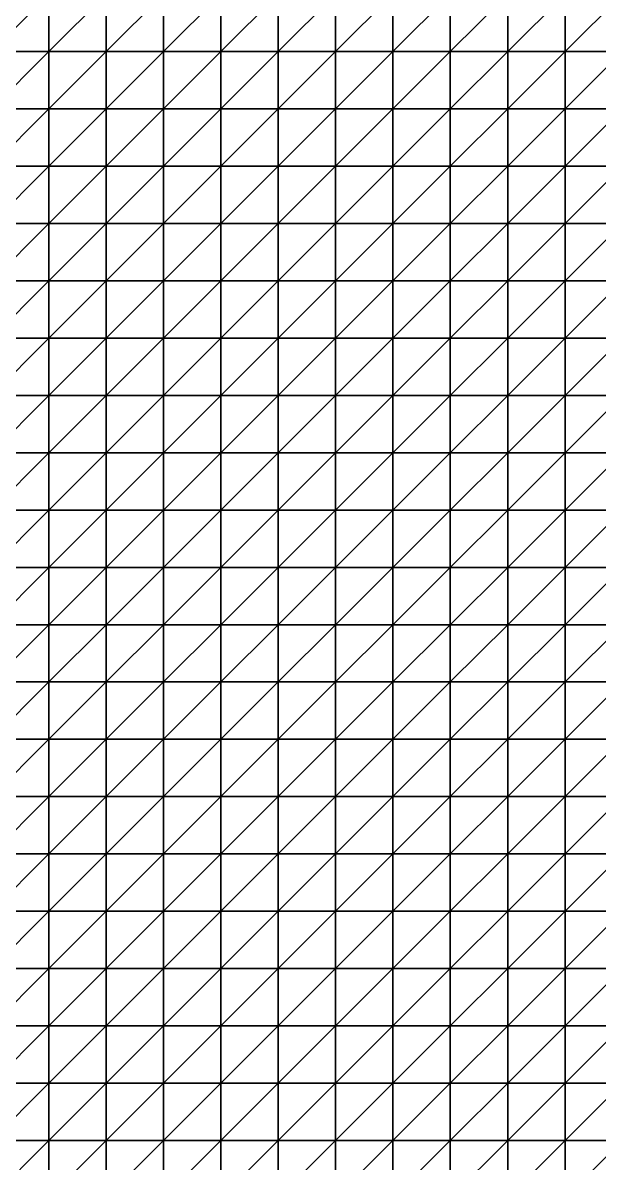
# Model space of a CAD drawing. Header units: metres. Extents: x 351000 to 353000, y 7455000 to 7457000.
# Drawn here: x 352238.7 to 352489.9, y 7455490.1 to 7455987.5 of the extents above; entities that cross this region are included whole.
import ezdxf

# ---------------------------------------------------------------- set-up
doc = ezdxf.new("R2010")
doc.units = ezdxf.units.M

msp = doc.modelspace()

# ---------------------------------------------------------------- linework, layer by layer
at = {"layer": 'BASE_OF_COVER_BOC'}
for points in [[(352225, 7455975, 1300.27), (352250, 7455975, 1306.36), (352250, 7456000, 1303.54)], [(352225, 7455975, 1300.27), (352250, 7456000, 1303.54), (352225, 7456000, 1297.28)], [(352250, 7455975, 1306.36), (352275, 7455975, 1313.47), (352275, 7456000, 1310.51)], [(352250, 7455975, 1306.36), (352275, 7456000, 1310.51), (352250, 7456000, 1303.54)], [(352275, 7455975, 1313.47), (352300, 7455975, 1320.14), (352300, 7456000, 1316.7)], [(352275, 7455975, 1313.47), (352300, 7456000, 1316.7), (352275, 7456000, 1310.51)], [(352300, 7455975, 1320.14), (352325, 7455975, 1323.36), (352325, 7456000, 1320.53)], [(352300, 7455975, 1320.14), (352325, 7456000, 1320.53), (352300, 7456000, 1316.7)], [(352325, 7455975, 1323.36), (352350, 7455975, 1326.04), (352350, 7456000, 1323.82)], [(352325, 7455975, 1323.36), (352350, 7456000, 1323.82), (352325, 7456000, 1320.53)], [(352350, 7455975, 1326.04), (352375, 7455975, 1327.93), (352375, 7456000, 1326.26)], [(352350, 7455975, 1326.04), (352375, 7456000, 1326.26), (352350, 7456000, 1323.82)], [(352375, 7455975, 1327.93), (352400, 7455975, 1328.8), (352400, 7456000, 1327.64)], [(352375, 7455975, 1327.93), (352400, 7456000, 1327.64), (352375, 7456000, 1326.26)], [(352400, 7455975, 1328.8), (352425, 7455975, 1328.46), (352425, 7456000, 1327.76)], [(352400, 7455975, 1328.8), (352425, 7456000, 1327.76), (352400, 7456000, 1327.64)], [(352425, 7455975, 1328.46), (352450, 7455975, 1325.86), (352450, 7456000, 1326.53)], [(352425, 7455975, 1328.46), (352450, 7456000, 1326.53), (352425, 7456000, 1327.76)], [(352450, 7455975, 1325.86), (352475, 7455975, 1321.63), (352475, 7456000, 1323.48)], [(352450, 7455975, 1325.86), (352475, 7456000, 1323.48), (352450, 7456000, 1326.53)], [(352475, 7455975, 1321.63), (352500, 7455975, 1316.48), (352500, 7456000, 1318.73)], [(352475, 7455975, 1321.63), (352500, 7456000, 1318.73), (352475, 7456000, 1323.48)], [(352225, 7455950, 1305.37), (352250, 7455950, 1310.48), (352250, 7455975, 1306.36)], [(352225, 7455950, 1305.37), (352250, 7455975, 1306.36), (352225, 7455975, 1300.27)], [(352250, 7455950, 1310.48), (352275, 7455950, 1316.62), (352275, 7455975, 1313.47)], [(352250, 7455950, 1310.48), (352275, 7455975, 1313.47), (352250, 7455975, 1306.36)], [(352275, 7455950, 1316.62), (352300, 7455950, 1322.39), (352300, 7455975, 1320.14)], [(352275, 7455950, 1316.62), (352300, 7455975, 1320.14), (352275, 7455975, 1313.47)], [(352300, 7455950, 1322.39), (352325, 7455950, 1324.65), (352325, 7455975, 1323.36)], [(352300, 7455950, 1322.39), (352325, 7455975, 1323.36), (352300, 7455975, 1320.14)], [(352325, 7455950, 1324.65), (352350, 7455950, 1326.5), (352350, 7455975, 1326.04)], [(352325, 7455950, 1324.65), (352350, 7455975, 1326.04), (352325, 7455975, 1323.36)], [(352350, 7455950, 1326.5), (352375, 7455950, 1327.69), (352375, 7455975, 1327.93)], [(352350, 7455950, 1326.5), (352375, 7455975, 1327.93), (352350, 7455975, 1326.04)], [(352375, 7455950, 1327.69), (352400, 7455950, 1328.04), (352400, 7455975, 1328.8)], [(352375, 7455950, 1327.69), (352400, 7455975, 1328.8), (352375, 7455975, 1327.93)], [(352400, 7455950, 1328.04), (352425, 7455950, 1327.15), (352425, 7455975, 1328.46)], [(352400, 7455950, 1328.04), (352425, 7455975, 1328.46), (352400, 7455975, 1328.8)], [(352425, 7455950, 1327.15), (352450, 7455950, 1322.57), (352450, 7455975, 1325.86)], [(352425, 7455950, 1327.15), (352450, 7455975, 1325.86), (352425, 7455975, 1328.46)], [(352450, 7455950, 1322.57), (352475, 7455950, 1317.44), (352475, 7455975, 1321.63)], [(352450, 7455950, 1322.57), (352475, 7455975, 1321.63), (352450, 7455975, 1325.86)], [(352475, 7455950, 1317.44), (352500, 7455950, 1312.04), (352500, 7455975, 1316.48)], [(352475, 7455950, 1317.44), (352500, 7455975, 1316.48), (352475, 7455975, 1321.63)], [(352225, 7455925, 1312.02), (352250, 7455925, 1315.45), (352250, 7455950, 1310.48)], [(352225, 7455925, 1312.02), (352250, 7455950, 1310.48), (352225, 7455950, 1305.37)], [(352250, 7455925, 1315.45), (352275, 7455925, 1319.55), (352275, 7455950, 1316.62)], [(352250, 7455925, 1315.45), (352275, 7455950, 1316.62), (352250, 7455950, 1310.48)], [(352275, 7455925, 1319.55), (352300, 7455925, 1323.24), (352300, 7455950, 1322.39)], [(352275, 7455925, 1319.55), (352300, 7455950, 1322.39), (352275, 7455950, 1316.62)], [(352300, 7455925, 1323.24), (352325, 7455925, 1324.39), (352325, 7455950, 1324.65)], [(352300, 7455925, 1323.24), (352325, 7455950, 1324.65), (352300, 7455950, 1322.39)], [(352325, 7455925, 1324.39), (352350, 7455925, 1325.3), (352350, 7455950, 1326.5)], [(352325, 7455925, 1324.39), (352350, 7455950, 1326.5), (352325, 7455950, 1324.65)], [(352350, 7455925, 1325.3), (352375, 7455925, 1325.8), (352375, 7455950, 1327.69)], [(352350, 7455925, 1325.3), (352375, 7455950, 1327.69), (352350, 7455950, 1326.5)], [(352375, 7455925, 1325.8), (352400, 7455925, 1325.72), (352400, 7455950, 1328.04)], [(352375, 7455925, 1325.8), (352400, 7455950, 1328.04), (352375, 7455950, 1327.69)], [(352400, 7455925, 1325.72), (352425, 7455925, 1323.2), (352425, 7455950, 1327.15)], [(352400, 7455925, 1325.72), (352425, 7455950, 1327.15), (352400, 7455950, 1328.04)], [(352425, 7455925, 1323.2), (352450, 7455925, 1318.01), (352450, 7455950, 1322.57)], [(352425, 7455925, 1323.2), (352450, 7455950, 1322.57), (352425, 7455950, 1327.15)], [(352450, 7455925, 1318.01), (352475, 7455925, 1312.52), (352475, 7455950, 1317.44)], [(352450, 7455925, 1318.01), (352475, 7455950, 1317.44), (352450, 7455950, 1322.57)], [(352475, 7455925, 1312.52), (352500, 7455925, 1307.23), (352500, 7455950, 1312.04)], [(352475, 7455925, 1312.52), (352500, 7455950, 1312.04), (352475, 7455950, 1317.44)], [(352225, 7455900, 1318.73), (352250, 7455900, 1320.14), (352250, 7455925, 1315.45)], [(352225, 7455900, 1318.73), (352250, 7455925, 1315.45), (352225, 7455925, 1312.02)], [(352250, 7455900, 1320.14), (352275, 7455900, 1321.61), (352275, 7455925, 1319.55)], [(352250, 7455900, 1320.14), (352275, 7455925, 1319.55), (352250, 7455925, 1315.45)], [(352275, 7455900, 1321.61), (352300, 7455900, 1322.84), (352300, 7455925, 1323.24)], [(352275, 7455900, 1321.61), (352300, 7455925, 1323.24), (352275, 7455925, 1319.55)], [(352300, 7455900, 1322.84), (352325, 7455900, 1322.9), (352325, 7455925, 1324.39)], [(352300, 7455900, 1322.84), (352325, 7455925, 1324.39), (352300, 7455925, 1323.24)], [(352325, 7455900, 1322.9), (352350, 7455900, 1322.93), (352350, 7455925, 1325.3)], [(352325, 7455900, 1322.9), (352350, 7455925, 1325.3), (352325, 7455925, 1324.39)], [(352350, 7455900, 1322.93), (352375, 7455900, 1322.83), (352375, 7455925, 1325.8)], [(352350, 7455900, 1322.93), (352375, 7455925, 1325.8), (352350, 7455925, 1325.3)], [(352375, 7455900, 1322.83), (352400, 7455900, 1322.09), (352400, 7455925, 1325.72)], [(352375, 7455900, 1322.83), (352400, 7455925, 1325.72), (352375, 7455925, 1325.8)], [(352400, 7455900, 1322.09), (352425, 7455900, 1318.32), (352425, 7455925, 1323.2)], [(352400, 7455900, 1322.09), (352425, 7455925, 1323.2), (352400, 7455925, 1325.72)], [(352425, 7455900, 1318.32), (352450, 7455900, 1313.58), (352450, 7455925, 1318.01)], [(352425, 7455900, 1318.32), (352450, 7455925, 1318.01), (352425, 7455925, 1323.2)], [(352450, 7455900, 1313.58), (352475, 7455900, 1308.59), (352475, 7455925, 1312.52)], [(352450, 7455900, 1313.58), (352475, 7455925, 1312.52), (352450, 7455925, 1318.01)], [(352475, 7455900, 1308.59), (352500, 7455900, 1303.94), (352500, 7455925, 1307.23)], [(352475, 7455900, 1308.59), (352500, 7455925, 1307.23), (352475, 7455925, 1312.52)], [(352225, 7455875, 1323.74), (352250, 7455875, 1323.31), (352250, 7455900, 1320.14)], [(352225, 7455875, 1323.74), (352250, 7455900, 1320.14), (352225, 7455900, 1318.73)], [(352250, 7455875, 1323.31), (352275, 7455875, 1322.31), (352275, 7455900, 1321.61)], [(352250, 7455875, 1323.31), (352275, 7455900, 1321.61), (352250, 7455900, 1320.14)], [(352275, 7455875, 1322.31), (352300, 7455875, 1321.17), (352300, 7455900, 1322.84)], [(352275, 7455875, 1322.31), (352300, 7455900, 1322.84), (352275, 7455900, 1321.61)], [(352300, 7455875, 1321.17), (352325, 7455875, 1320.08), (352325, 7455900, 1322.9)], [(352300, 7455875, 1321.17), (352325, 7455900, 1322.9), (352300, 7455900, 1322.84)], [(352325, 7455875, 1320.08), (352350, 7455875, 1319.12), (352350, 7455900, 1322.93)], [(352325, 7455875, 1320.08), (352350, 7455900, 1322.93), (352325, 7455900, 1322.9)], [(352350, 7455875, 1319.12), (352375, 7455875, 1317.96), (352375, 7455900, 1322.83)], [(352350, 7455875, 1319.12), (352375, 7455900, 1322.83), (352350, 7455900, 1322.93)], [(352375, 7455875, 1317.96), (352400, 7455875, 1316.24), (352400, 7455900, 1322.09)], [(352375, 7455875, 1317.96), (352400, 7455900, 1322.09), (352375, 7455900, 1322.83)], [(352400, 7455875, 1316.24), (352425, 7455875, 1313.71), (352425, 7455900, 1318.32)], [(352400, 7455875, 1316.24), (352425, 7455900, 1318.32), (352400, 7455900, 1322.09)], [(352425, 7455875, 1313.71), (352450, 7455875, 1310.45), (352450, 7455900, 1313.58)], [(352425, 7455875, 1313.71), (352450, 7455900, 1313.58), (352425, 7455900, 1318.32)], [(352450, 7455875, 1310.45), (352475, 7455875, 1306.82), (352475, 7455900, 1308.59)], [(352450, 7455875, 1310.45), (352475, 7455900, 1308.59), (352450, 7455900, 1313.58)], [(352475, 7455875, 1306.82), (352500, 7455875, 1303.28), (352500, 7455900, 1303.94)], [(352475, 7455875, 1306.82), (352500, 7455900, 1303.94), (352475, 7455900, 1308.59)], [(352225, 7455850, 1325.58), (352250, 7455850, 1323.8), (352250, 7455875, 1323.31)], [(352225, 7455850, 1325.58), (352250, 7455875, 1323.31), (352225, 7455875, 1323.74)], [(352250, 7455850, 1323.8), (352275, 7455850, 1321.63), (352275, 7455875, 1322.31)], [(352250, 7455850, 1323.8), (352275, 7455875, 1322.31), (352250, 7455875, 1323.31)], [(352275, 7455850, 1321.63), (352300, 7455850, 1318.51), (352300, 7455875, 1321.17)], [(352275, 7455850, 1321.63), (352300, 7455875, 1321.17), (352275, 7455875, 1322.31)], [(352300, 7455850, 1318.51), (352325, 7455850, 1315.66), (352325, 7455875, 1320.08)], [(352300, 7455850, 1318.51), (352325, 7455875, 1320.08), (352300, 7455875, 1321.17)], [(352325, 7455850, 1315.66), (352350, 7455850, 1313.53), (352350, 7455875, 1319.12)], [(352325, 7455850, 1315.66), (352350, 7455875, 1319.12), (352325, 7455875, 1320.08)], [(352350, 7455850, 1313.53), (352375, 7455850, 1312.16), (352375, 7455875, 1317.96)], [(352350, 7455850, 1313.53), (352375, 7455875, 1317.96), (352350, 7455875, 1319.12)], [(352375, 7455850, 1312.16), (352400, 7455850, 1311.25), (352400, 7455875, 1316.24)], [(352375, 7455850, 1312.16), (352400, 7455875, 1316.24), (352375, 7455875, 1317.96)], [(352400, 7455850, 1311.25), (352425, 7455850, 1310.33), (352425, 7455875, 1313.71)], [(352400, 7455850, 1311.25), (352425, 7455875, 1313.71), (352400, 7455875, 1316.24)], [(352425, 7455850, 1310.33), (352450, 7455850, 1309.04), (352450, 7455875, 1310.45)], [(352425, 7455850, 1310.33), (352450, 7455875, 1310.45), (352425, 7455875, 1313.71)], [(352450, 7455850, 1309.04), (352475, 7455850, 1307.23), (352475, 7455875, 1306.82)], [(352450, 7455850, 1309.04), (352475, 7455875, 1306.82), (352450, 7455875, 1310.45)], [(352475, 7455850, 1307.23), (352500, 7455850, 1305.03), (352500, 7455875, 1303.28)], [(352475, 7455850, 1307.23), (352500, 7455875, 1303.28), (352475, 7455875, 1306.82)], [(352225, 7455825, 1325.04), (352250, 7455825, 1323.2), (352250, 7455850, 1323.8)], [(352225, 7455825, 1325.04), (352250, 7455850, 1323.8), (352225, 7455850, 1325.58)], [(352250, 7455825, 1323.2), (352275, 7455825, 1320.13), (352275, 7455850, 1321.63)], [(352250, 7455825, 1323.2), (352275, 7455850, 1321.63), (352250, 7455850, 1323.8)], [(352275, 7455825, 1320.13), (352300, 7455825, 1316.42), (352300, 7455850, 1318.51)], [(352275, 7455825, 1320.13), (352300, 7455850, 1318.51), (352275, 7455850, 1321.63)], [(352300, 7455825, 1316.42), (352325, 7455825, 1312.83), (352325, 7455850, 1315.66)], [(352300, 7455825, 1316.42), (352325, 7455850, 1315.66), (352300, 7455850, 1318.51)], [(352325, 7455825, 1312.83), (352350, 7455825, 1310.07), (352350, 7455850, 1313.53)], [(352325, 7455825, 1312.83), (352350, 7455850, 1313.53), (352325, 7455850, 1315.66)], [(352350, 7455825, 1310.07), (352375, 7455825, 1308.53), (352375, 7455850, 1312.16)], [(352350, 7455825, 1310.07), (352375, 7455850, 1312.16), (352350, 7455850, 1313.53)], [(352375, 7455825, 1308.53), (352400, 7455825, 1308.16), (352400, 7455850, 1311.25)], [(352375, 7455825, 1308.53), (352400, 7455850, 1311.25), (352375, 7455850, 1312.16)], [(352400, 7455825, 1308.16), (352425, 7455825, 1308.49), (352425, 7455850, 1310.33)], [(352400, 7455825, 1308.16), (352425, 7455850, 1310.33), (352400, 7455850, 1311.25)], [(352425, 7455825, 1308.49), (352450, 7455825, 1308.86), (352450, 7455850, 1309.04)], [(352425, 7455825, 1308.49), (352450, 7455850, 1309.04), (352425, 7455850, 1310.33)], [(352450, 7455825, 1308.86), (352475, 7455825, 1308.71), (352475, 7455850, 1307.23)], [(352450, 7455825, 1308.86), (352475, 7455850, 1307.23), (352450, 7455850, 1309.04)], [(352475, 7455825, 1308.71), (352500, 7455825, 1307.73), (352500, 7455850, 1305.03)], [(352475, 7455825, 1308.71), (352500, 7455850, 1305.03), (352475, 7455850, 1307.23)], [(352225, 7455800, 1322.32), (352250, 7455800, 1321.07), (352250, 7455825, 1323.2)], [(352225, 7455800, 1322.32), (352250, 7455825, 1323.2), (352225, 7455825, 1325.04)], [(352250, 7455800, 1321.07), (352275, 7455800, 1318.85), (352275, 7455825, 1320.13)], [(352250, 7455800, 1321.07), (352275, 7455825, 1320.13), (352250, 7455825, 1323.2)], [(352275, 7455800, 1318.85), (352300, 7455800, 1315.81), (352300, 7455825, 1316.42)], [(352275, 7455800, 1318.85), (352300, 7455825, 1316.42), (352275, 7455825, 1320.13)], [(352300, 7455800, 1315.81), (352325, 7455800, 1312.47), (352325, 7455825, 1312.83)], [(352300, 7455800, 1315.81), (352325, 7455825, 1312.83), (352300, 7455825, 1316.42)], [(352325, 7455800, 1312.47), (352350, 7455800, 1309.57), (352350, 7455825, 1310.07)], [(352325, 7455800, 1312.47), (352350, 7455825, 1310.07), (352325, 7455825, 1312.83)], [(352350, 7455800, 1309.57), (352375, 7455800, 1307.71), (352375, 7455825, 1308.53)], [(352350, 7455800, 1309.57), (352375, 7455825, 1308.53), (352350, 7455825, 1310.07)], [(352375, 7455800, 1307.71), (352400, 7455800, 1307.18), (352400, 7455825, 1308.16)], [(352375, 7455800, 1307.71), (352400, 7455825, 1308.16), (352375, 7455825, 1308.53)], [(352400, 7455800, 1307.18), (352425, 7455800, 1307.74), (352425, 7455825, 1308.49)], [(352400, 7455800, 1307.18), (352425, 7455825, 1308.49), (352400, 7455825, 1308.16)], [(352425, 7455800, 1307.74), (352450, 7455800, 1308.79), (352450, 7455825, 1308.86)], [(352425, 7455800, 1307.74), (352450, 7455825, 1308.86), (352425, 7455825, 1308.49)], [(352450, 7455800, 1308.79), (352475, 7455800, 1309.53), (352475, 7455825, 1308.71)], [(352450, 7455800, 1308.79), (352475, 7455825, 1308.71), (352450, 7455825, 1308.86)], [(352475, 7455800, 1309.53), (352500, 7455800, 1309.35), (352500, 7455825, 1307.73)], [(352475, 7455800, 1309.53), (352500, 7455825, 1307.73), (352475, 7455825, 1308.71)], [(352225, 7455775, 1319.29), (352250, 7455775, 1319.28), (352250, 7455800, 1321.07)], [(352225, 7455775, 1319.29), (352250, 7455800, 1321.07), (352225, 7455800, 1322.32)], [(352250, 7455775, 1319.28), (352275, 7455775, 1318.58), (352275, 7455800, 1318.85)], [(352250, 7455775, 1319.28), (352275, 7455800, 1318.85), (352250, 7455800, 1321.07)], [(352275, 7455775, 1318.58), (352300, 7455775, 1316.93), (352300, 7455800, 1315.81)], [(352275, 7455775, 1318.58), (352300, 7455800, 1315.81), (352275, 7455800, 1318.85)], [(352300, 7455775, 1316.93), (352325, 7455775, 1314.46), (352325, 7455800, 1312.47)], [(352300, 7455775, 1316.93), (352325, 7455800, 1312.47), (352300, 7455800, 1315.81)], [(352325, 7455775, 1314.46), (352350, 7455775, 1311.66), (352350, 7455800, 1309.57)], [(352325, 7455775, 1314.46), (352350, 7455800, 1309.57), (352325, 7455800, 1312.47)], [(352350, 7455775, 1311.66), (352375, 7455775, 1309.2), (352375, 7455800, 1307.71)], [(352350, 7455775, 1311.66), (352375, 7455800, 1307.71), (352350, 7455800, 1309.57)], [(352375, 7455775, 1309.2), (352400, 7455775, 1307.66), (352400, 7455800, 1307.18)], [(352375, 7455775, 1309.2), (352400, 7455800, 1307.18), (352375, 7455800, 1307.71)], [(352400, 7455775, 1307.66), (352425, 7455775, 1307.22), (352425, 7455800, 1307.74)], [(352400, 7455775, 1307.66), (352425, 7455800, 1307.74), (352400, 7455800, 1307.18)], [(352425, 7455775, 1307.22), (352450, 7455775, 1307.63), (352450, 7455800, 1308.79)], [(352425, 7455775, 1307.22), (352450, 7455800, 1308.79), (352425, 7455800, 1307.74)], [(352450, 7455775, 1307.63), (352475, 7455775, 1308.23), (352475, 7455800, 1309.53)], [(352450, 7455775, 1307.63), (352475, 7455800, 1309.53), (352450, 7455800, 1308.79)], [(352475, 7455775, 1308.23), (352500, 7455775, 1308.3), (352500, 7455800, 1309.35)], [(352475, 7455775, 1308.23), (352500, 7455800, 1309.35), (352475, 7455800, 1309.53)], [(352225, 7455750, 1317.49), (352250, 7455750, 1318.76), (352250, 7455775, 1319.28)], [(352225, 7455750, 1317.49), (352250, 7455775, 1319.28), (352225, 7455775, 1319.29)], [(352250, 7455750, 1318.76), (352275, 7455750, 1319.53), (352275, 7455775, 1318.58)], [(352250, 7455750, 1318.76), (352275, 7455775, 1318.58), (352250, 7455775, 1319.28)], [(352275, 7455750, 1319.53), (352300, 7455750, 1319.26), (352300, 7455775, 1316.93)], [(352275, 7455750, 1319.53), (352300, 7455775, 1316.93), (352275, 7455775, 1318.58)], [(352300, 7455750, 1319.26), (352325, 7455750, 1317.7), (352325, 7455775, 1314.46)], [(352300, 7455750, 1319.26), (352325, 7455775, 1314.46), (352300, 7455775, 1316.93)], [(352325, 7455750, 1317.7), (352350, 7455750, 1314.97), (352350, 7455775, 1311.66)], [(352325, 7455750, 1317.7), (352350, 7455775, 1311.66), (352325, 7455775, 1314.46)], [(352350, 7455750, 1314.97), (352375, 7455750, 1311.65), (352375, 7455775, 1309.2)], [(352350, 7455750, 1314.97), (352375, 7455775, 1309.2), (352350, 7455775, 1311.66)], [(352375, 7455750, 1311.65), (352400, 7455750, 1308.49), (352400, 7455775, 1307.66)], [(352375, 7455750, 1311.65), (352400, 7455775, 1307.66), (352375, 7455775, 1309.2)], [(352400, 7455750, 1308.49), (352425, 7455750, 1306.13), (352425, 7455775, 1307.22)], [(352400, 7455750, 1308.49), (352425, 7455775, 1307.22), (352400, 7455775, 1307.66)], [(352425, 7455750, 1306.13), (352450, 7455750, 1304.82), (352450, 7455775, 1307.63)], [(352425, 7455750, 1306.13), (352450, 7455775, 1307.63), (352425, 7455775, 1307.22)], [(352450, 7455750, 1304.82), (352475, 7455750, 1304.36), (352475, 7455775, 1308.23)], [(352450, 7455750, 1304.82), (352475, 7455775, 1308.23), (352450, 7455775, 1307.63)], [(352475, 7455750, 1304.36), (352500, 7455750, 1304.2), (352500, 7455775, 1308.3)], [(352475, 7455750, 1304.36), (352500, 7455775, 1308.3), (352475, 7455775, 1308.23)], [(352225, 7455725, 1317.39), (352250, 7455725, 1319.58), (352250, 7455750, 1318.76)], [(352225, 7455725, 1317.39), (352250, 7455750, 1318.76), (352225, 7455750, 1317.49)], [(352250, 7455725, 1319.58), (352275, 7455725, 1321.21), (352275, 7455750, 1319.53)], [(352250, 7455725, 1319.58), (352275, 7455750, 1319.53), (352250, 7455750, 1318.76)], [(352275, 7455725, 1321.21), (352300, 7455725, 1321.72), (352300, 7455750, 1319.26)], [(352275, 7455725, 1321.21), (352300, 7455750, 1319.26), (352275, 7455750, 1319.53)], [(352300, 7455725, 1321.72), (352325, 7455725, 1320.5), (352325, 7455750, 1317.7)], [(352300, 7455725, 1321.72), (352325, 7455750, 1317.7), (352300, 7455750, 1319.26)], [(352325, 7455725, 1320.5), (352350, 7455725, 1317.8), (352350, 7455750, 1314.97)], [(352325, 7455725, 1320.5), (352350, 7455750, 1314.97), (352325, 7455750, 1317.7)], [(352350, 7455725, 1317.8), (352375, 7455725, 1313.58), (352375, 7455750, 1311.65)], [(352350, 7455725, 1317.8), (352375, 7455750, 1311.65), (352350, 7455750, 1314.97)], [(352375, 7455725, 1313.58), (352400, 7455725, 1308.73), (352400, 7455750, 1308.49)], [(352375, 7455725, 1313.58), (352400, 7455750, 1308.49), (352375, 7455750, 1311.65)], [(352400, 7455725, 1308.73), (352425, 7455725, 1304.2), (352425, 7455750, 1306.13)], [(352400, 7455725, 1308.73), (352425, 7455750, 1306.13), (352400, 7455750, 1308.49)], [(352425, 7455725, 1304.2), (352450, 7455725, 1300.76), (352450, 7455750, 1304.82)], [(352425, 7455725, 1304.2), (352450, 7455750, 1304.82), (352425, 7455750, 1306.13)], [(352450, 7455725, 1300.76), (352475, 7455725, 1298.77), (352475, 7455750, 1304.36)], [(352450, 7455725, 1300.76), (352475, 7455750, 1304.36), (352450, 7455750, 1304.82)], [(352475, 7455725, 1298.77), (352500, 7455725, 1298.06), (352500, 7455750, 1304.2)], [(352475, 7455725, 1298.77), (352500, 7455750, 1304.2), (352475, 7455750, 1304.36)], [(352225, 7455700, 1318.38), (352250, 7455700, 1320.96), (352250, 7455725, 1319.58)], [(352225, 7455700, 1318.38), (352250, 7455725, 1319.58), (352225, 7455725, 1317.39)], [(352250, 7455700, 1320.96), (352275, 7455700, 1322.67), (352275, 7455725, 1321.21)], [(352250, 7455700, 1320.96), (352275, 7455725, 1321.21), (352250, 7455725, 1319.58)], [(352275, 7455700, 1322.67), (352300, 7455700, 1323.15), (352300, 7455725, 1321.72)], [(352275, 7455700, 1322.67), (352300, 7455725, 1321.72), (352275, 7455725, 1321.21)], [(352300, 7455700, 1323.15), (352325, 7455700, 1321.72), (352325, 7455725, 1320.5)], [(352300, 7455700, 1323.15), (352325, 7455725, 1320.5), (352300, 7455725, 1321.72)], [(352325, 7455700, 1321.72), (352350, 7455700, 1318.88), (352350, 7455725, 1317.8)], [(352325, 7455700, 1321.72), (352350, 7455725, 1317.8), (352325, 7455725, 1320.5)], [(352350, 7455700, 1318.88), (352375, 7455700, 1314.01), (352375, 7455725, 1313.58)], [(352350, 7455700, 1318.88), (352375, 7455725, 1313.58), (352350, 7455725, 1317.8)], [(352375, 7455700, 1314.01), (352400, 7455700, 1308), (352400, 7455725, 1308.73)], [(352375, 7455700, 1314.01), (352400, 7455725, 1308.73), (352375, 7455725, 1313.58)], [(352400, 7455700, 1308), (352425, 7455700, 1301.85), (352425, 7455725, 1304.2)], [(352400, 7455700, 1308), (352425, 7455725, 1304.2), (352400, 7455725, 1308.73)], [(352425, 7455700, 1301.85), (352450, 7455700, 1296.66), (352450, 7455725, 1300.76)], [(352425, 7455700, 1301.85), (352450, 7455725, 1300.76), (352425, 7455725, 1304.2)], [(352450, 7455700, 1296.66), (352475, 7455700, 1293.24), (352475, 7455725, 1298.77)], [(352450, 7455700, 1296.66), (352475, 7455725, 1298.77), (352450, 7455725, 1300.76)], [(352475, 7455700, 1293.24), (352500, 7455700, 1291.89), (352500, 7455725, 1298.06)], [(352475, 7455700, 1293.24), (352500, 7455725, 1298.06), (352475, 7455725, 1298.77)], [(352225, 7455675, 1319.04), (352250, 7455675, 1321.67), (352250, 7455700, 1320.96)], [(352225, 7455675, 1319.04), (352250, 7455700, 1320.96), (352225, 7455700, 1318.38)], [(352250, 7455675, 1321.67), (352275, 7455675, 1322.95), (352275, 7455700, 1322.67)], [(352250, 7455675, 1321.67), (352275, 7455700, 1322.67), (352250, 7455700, 1320.96)], [(352275, 7455675, 1322.95), (352300, 7455675, 1322.84), (352300, 7455700, 1323.15)], [(352275, 7455675, 1322.95), (352300, 7455700, 1323.15), (352275, 7455700, 1322.67)], [(352300, 7455675, 1322.84), (352325, 7455675, 1321.19), (352325, 7455700, 1321.72)], [(352300, 7455675, 1322.84), (352325, 7455700, 1321.72), (352300, 7455700, 1323.15)], [(352325, 7455675, 1321.19), (352350, 7455675, 1317.85), (352350, 7455700, 1318.88)], [(352325, 7455675, 1321.19), (352350, 7455700, 1318.88), (352325, 7455700, 1321.72)], [(352350, 7455675, 1317.85), (352375, 7455675, 1312.85), (352375, 7455700, 1314.01)], [(352350, 7455675, 1317.85), (352375, 7455700, 1314.01), (352350, 7455700, 1318.88)], [(352375, 7455675, 1312.85), (352400, 7455675, 1306.6), (352400, 7455700, 1308)], [(352375, 7455675, 1312.85), (352400, 7455700, 1308), (352375, 7455700, 1314.01)], [(352400, 7455675, 1306.6), (352425, 7455675, 1299.93), (352425, 7455700, 1301.85)], [(352400, 7455675, 1306.6), (352425, 7455700, 1301.85), (352400, 7455700, 1308)], [(352425, 7455675, 1299.93), (352450, 7455675, 1293.93), (352450, 7455700, 1296.66)], [(352425, 7455675, 1299.93), (352450, 7455700, 1296.66), (352425, 7455700, 1301.85)], [(352450, 7455675, 1293.93), (352475, 7455675, 1289.64), (352475, 7455700, 1293.24)], [(352450, 7455675, 1293.93), (352475, 7455700, 1293.24), (352450, 7455700, 1296.66)], [(352475, 7455675, 1289.64), (352500, 7455675, 1287.72), (352500, 7455700, 1291.89)], [(352475, 7455675, 1289.64), (352500, 7455700, 1291.89), (352475, 7455700, 1293.24)], [(352225, 7455650, 1317.95), (352250, 7455650, 1320.59), (352250, 7455675, 1321.67)], [(352225, 7455650, 1317.95), (352250, 7455675, 1321.67), (352225, 7455675, 1319.04)], [(352250, 7455650, 1320.59), (352275, 7455650, 1321.44), (352275, 7455675, 1322.95)], [(352250, 7455650, 1320.59), (352275, 7455675, 1322.95), (352250, 7455675, 1321.67)], [(352275, 7455650, 1321.44), (352300, 7455650, 1320.72), (352300, 7455675, 1322.84)], [(352275, 7455650, 1321.44), (352300, 7455675, 1322.84), (352275, 7455675, 1322.95)], [(352300, 7455650, 1320.72), (352325, 7455650, 1318.63), (352325, 7455675, 1321.19)], [(352300, 7455650, 1320.72), (352325, 7455675, 1321.19), (352300, 7455675, 1322.84)], [(352325, 7455650, 1318.63), (352350, 7455650, 1315.28), (352350, 7455675, 1317.85)], [(352325, 7455650, 1318.63), (352350, 7455675, 1317.85), (352325, 7455675, 1321.19)], [(352350, 7455650, 1315.28), (352375, 7455650, 1310.75), (352375, 7455675, 1312.85)], [(352350, 7455650, 1315.28), (352375, 7455675, 1312.85), (352350, 7455675, 1317.85)], [(352375, 7455650, 1310.75), (352400, 7455650, 1305.23), (352400, 7455675, 1306.6)], [(352375, 7455650, 1310.75), (352400, 7455675, 1306.6), (352375, 7455675, 1312.85)], [(352400, 7455650, 1305.23), (352425, 7455650, 1299.23), (352425, 7455675, 1299.93)], [(352400, 7455650, 1305.23), (352425, 7455675, 1299.93), (352400, 7455675, 1306.6)], [(352425, 7455650, 1299.23), (352450, 7455650, 1293.54), (352450, 7455675, 1293.93)], [(352425, 7455650, 1299.23), (352450, 7455675, 1293.93), (352425, 7455675, 1299.93)], [(352450, 7455650, 1293.54), (352475, 7455650, 1289.12), (352475, 7455675, 1289.64)], [(352450, 7455650, 1293.54), (352475, 7455675, 1289.64), (352450, 7455675, 1293.93)], [(352475, 7455650, 1289.12), (352500, 7455650, 1286.77), (352500, 7455675, 1287.72)], [(352475, 7455650, 1289.12), (352500, 7455675, 1287.72), (352475, 7455675, 1289.64)], [(352225, 7455625, 1314.26), (352250, 7455625, 1317.14), (352250, 7455650, 1320.59)], [(352225, 7455625, 1314.26), (352250, 7455650, 1320.59), (352225, 7455650, 1317.95)], [(352250, 7455625, 1317.14), (352275, 7455625, 1318.04), (352275, 7455650, 1321.44)], [(352250, 7455625, 1317.14), (352275, 7455650, 1321.44), (352250, 7455650, 1320.59)], [(352275, 7455625, 1318.04), (352300, 7455625, 1317.22), (352300, 7455650, 1320.72)], [(352275, 7455625, 1318.04), (352300, 7455650, 1320.72), (352275, 7455650, 1321.44)], [(352300, 7455625, 1317.22), (352325, 7455625, 1315.16), (352325, 7455650, 1318.63)], [(352300, 7455625, 1317.22), (352325, 7455650, 1318.63), (352300, 7455650, 1320.72)], [(352325, 7455625, 1315.16), (352350, 7455625, 1312.21), (352350, 7455650, 1315.28)], [(352325, 7455625, 1315.16), (352350, 7455650, 1315.28), (352325, 7455650, 1318.63)], [(352350, 7455625, 1312.21), (352375, 7455625, 1308.62), (352375, 7455650, 1310.75)], [(352350, 7455625, 1312.21), (352375, 7455650, 1310.75), (352350, 7455650, 1315.28)], [(352375, 7455625, 1308.62), (352400, 7455625, 1304.48), (352400, 7455650, 1305.23)], [(352375, 7455625, 1308.62), (352400, 7455650, 1305.23), (352375, 7455650, 1310.75)], [(352400, 7455625, 1304.48), (352425, 7455625, 1299.97), (352425, 7455650, 1299.23)], [(352400, 7455625, 1304.48), (352425, 7455650, 1299.23), (352400, 7455650, 1305.23)], [(352425, 7455625, 1299.97), (352450, 7455625, 1295.45), (352450, 7455650, 1293.54)], [(352425, 7455625, 1299.97), (352450, 7455650, 1293.54), (352425, 7455650, 1299.23)], [(352450, 7455625, 1295.45), (352475, 7455625, 1291.55), (352475, 7455650, 1289.12)], [(352450, 7455625, 1295.45), (352475, 7455650, 1289.12), (352450, 7455650, 1293.54)], [(352475, 7455625, 1291.55), (352500, 7455625, 1288.96), (352500, 7455650, 1286.77)], [(352475, 7455625, 1291.55), (352500, 7455650, 1286.77), (352475, 7455650, 1289.12)], [(352225, 7455600, 1308.1), (352250, 7455600, 1311.5), (352250, 7455625, 1317.14)], [(352225, 7455600, 1308.1), (352250, 7455625, 1317.14), (352225, 7455625, 1314.26)], [(352250, 7455600, 1311.5), (352275, 7455600, 1313.08), (352275, 7455625, 1318.04)], [(352250, 7455600, 1311.5), (352275, 7455625, 1318.04), (352250, 7455625, 1317.14)], [(352275, 7455600, 1313.08), (352300, 7455600, 1312.96), (352300, 7455625, 1317.22)], [(352275, 7455600, 1313.08), (352300, 7455625, 1317.22), (352275, 7455625, 1318.04)], [(352300, 7455600, 1312.96), (352325, 7455600, 1311.58), (352325, 7455625, 1315.16)], [(352300, 7455600, 1312.96), (352325, 7455625, 1315.16), (352300, 7455625, 1317.22)], [(352325, 7455600, 1311.58), (352350, 7455600, 1309.49), (352350, 7455625, 1312.21)], [(352325, 7455600, 1311.58), (352350, 7455625, 1312.21), (352325, 7455625, 1315.16)], [(352350, 7455600, 1309.49), (352375, 7455600, 1307.08), (352375, 7455625, 1308.62)], [(352350, 7455600, 1309.49), (352375, 7455625, 1308.62), (352350, 7455625, 1312.21)], [(352375, 7455600, 1307.08), (352400, 7455600, 1304.49), (352400, 7455625, 1304.48)], [(352375, 7455600, 1307.08), (352400, 7455625, 1304.48), (352375, 7455625, 1308.62)], [(352400, 7455600, 1304.49), (352425, 7455600, 1301.71), (352425, 7455625, 1299.97)], [(352400, 7455600, 1304.49), (352425, 7455625, 1299.97), (352400, 7455625, 1304.48)], [(352425, 7455600, 1301.71), (352450, 7455600, 1298.72), (352450, 7455625, 1295.45)], [(352425, 7455600, 1301.71), (352450, 7455625, 1295.45), (352425, 7455625, 1299.97)], [(352450, 7455600, 1298.72), (352475, 7455600, 1295.7), (352475, 7455625, 1291.55)], [(352450, 7455600, 1298.72), (352475, 7455625, 1291.55), (352450, 7455625, 1295.45)], [(352475, 7455600, 1295.7), (352500, 7455600, 1293.09), (352500, 7455625, 1288.96)], [(352475, 7455600, 1295.7), (352500, 7455625, 1288.96), (352475, 7455625, 1291.55)], [(352225, 7455575, 1300.42), (352250, 7455575, 1304.38), (352250, 7455600, 1311.5)], [(352225, 7455575, 1300.42), (352250, 7455600, 1311.5), (352225, 7455600, 1308.1)], [(352250, 7455575, 1304.38), (352275, 7455575, 1307.1), (352275, 7455600, 1313.08)], [(352250, 7455575, 1304.38), (352275, 7455600, 1313.08), (352250, 7455600, 1311.5)], [(352275, 7455575, 1307.1), (352300, 7455575, 1308.33), (352300, 7455600, 1312.96)], [(352275, 7455575, 1307.1), (352300, 7455600, 1312.96), (352275, 7455600, 1313.08)], [(352300, 7455575, 1308.33), (352325, 7455575, 1308.26), (352325, 7455600, 1311.58)], [(352300, 7455575, 1308.33), (352325, 7455600, 1311.58), (352300, 7455600, 1312.96)], [(352325, 7455575, 1308.26), (352350, 7455575, 1307.38), (352350, 7455600, 1309.49)], [(352325, 7455575, 1308.26), (352350, 7455600, 1309.49), (352325, 7455600, 1311.58)], [(352350, 7455575, 1307.38), (352375, 7455575, 1306.17), (352375, 7455600, 1307.08)], [(352350, 7455575, 1307.38), (352375, 7455600, 1307.08), (352350, 7455600, 1309.49)], [(352375, 7455575, 1306.17), (352400, 7455575, 1304.9), (352400, 7455600, 1304.49)], [(352375, 7455575, 1306.17), (352400, 7455600, 1304.49), (352375, 7455600, 1307.08)], [(352400, 7455575, 1304.9), (352425, 7455575, 1303.54), (352425, 7455600, 1301.71)], [(352400, 7455575, 1304.9), (352425, 7455600, 1301.71), (352400, 7455600, 1304.49)], [(352425, 7455575, 1303.54), (352450, 7455575, 1301.9), (352450, 7455600, 1298.72)], [(352425, 7455575, 1303.54), (352450, 7455600, 1298.72), (352425, 7455600, 1301.71)], [(352450, 7455575, 1301.9), (352475, 7455575, 1299.83), (352475, 7455600, 1295.7)], [(352450, 7455575, 1301.9), (352475, 7455600, 1295.7), (352450, 7455600, 1298.72)], [(352475, 7455575, 1299.83), (352500, 7455575, 1297.4), (352500, 7455600, 1293.09)], [(352475, 7455575, 1299.83), (352500, 7455600, 1293.09), (352475, 7455600, 1295.7)], [(352225, 7455550, 1292.63), (352250, 7455550, 1296.82), (352250, 7455575, 1304.38)], [(352225, 7455550, 1292.63), (352250, 7455575, 1304.38), (352225, 7455575, 1300.42)], [(352250, 7455550, 1296.82), (352275, 7455550, 1300.64), (352275, 7455575, 1307.1)], [(352250, 7455550, 1296.82), (352275, 7455575, 1307.1), (352250, 7455575, 1304.38)], [(352275, 7455550, 1300.64), (352300, 7455550, 1303.44), (352300, 7455575, 1308.33)], [(352275, 7455550, 1300.64), (352300, 7455575, 1308.33), (352275, 7455575, 1307.1)], [(352300, 7455550, 1303.44), (352325, 7455550, 1305), (352325, 7455575, 1308.26)], [(352300, 7455550, 1303.44), (352325, 7455575, 1308.26), (352300, 7455575, 1308.33)], [(352325, 7455550, 1305), (352350, 7455550, 1305.52), (352350, 7455575, 1307.38)], [(352325, 7455550, 1305), (352350, 7455575, 1307.38), (352325, 7455575, 1308.26)], [(352350, 7455550, 1305.52), (352375, 7455550, 1305.4), (352375, 7455575, 1306.17)], [(352350, 7455550, 1305.52), (352375, 7455575, 1306.17), (352350, 7455575, 1307.38)], [(352375, 7455550, 1305.4), (352400, 7455550, 1305.02), (352400, 7455575, 1304.9)], [(352375, 7455550, 1305.4), (352400, 7455575, 1304.9), (352375, 7455575, 1306.17)], [(352400, 7455550, 1305.02), (352425, 7455550, 1304.52), (352425, 7455575, 1303.54)], [(352400, 7455550, 1305.02), (352425, 7455575, 1303.54), (352400, 7455575, 1304.9)], [(352425, 7455550, 1304.52), (352450, 7455550, 1303.75), (352450, 7455575, 1301.9)], [(352425, 7455550, 1304.52), (352450, 7455575, 1301.9), (352425, 7455575, 1303.54)], [(352450, 7455550, 1303.75), (352475, 7455550, 1302.43), (352475, 7455575, 1299.83)], [(352450, 7455550, 1303.75), (352475, 7455575, 1299.83), (352450, 7455575, 1301.9)], [(352475, 7455550, 1302.43), (352500, 7455550, 1300.38), (352500, 7455575, 1297.4)], [(352475, 7455550, 1302.43), (352500, 7455575, 1297.4), (352475, 7455575, 1299.83)], [(352225, 7455525, 1286.02), (352250, 7455525, 1289.82), (352250, 7455550, 1296.82)], [(352225, 7455525, 1286.02), (352250, 7455550, 1296.82), (352225, 7455550, 1292.63)], [(352250, 7455525, 1289.82), (352275, 7455525, 1294.19), (352275, 7455550, 1300.64)], [(352250, 7455525, 1289.82), (352275, 7455550, 1300.64), (352250, 7455550, 1296.82)], [(352275, 7455525, 1294.19), (352300, 7455525, 1298.25), (352300, 7455550, 1303.44)], [(352275, 7455525, 1294.19), (352300, 7455550, 1303.44), (352275, 7455550, 1300.64)], [(352300, 7455525, 1298.25), (352325, 7455525, 1300.36), (352325, 7455550, 1305)], [(352300, 7455525, 1298.25), (352325, 7455550, 1305), (352300, 7455550, 1303.44)], [(352325, 7455525, 1300.36), (352350, 7455525, 1302.03), (352350, 7455550, 1305.52)], [(352325, 7455525, 1300.36), (352350, 7455550, 1305.52), (352325, 7455550, 1305)], [(352350, 7455525, 1302.03), (352375, 7455525, 1303.47), (352375, 7455550, 1305.4)], [(352350, 7455525, 1302.03), (352375, 7455550, 1305.4), (352350, 7455550, 1305.52)], [(352375, 7455525, 1303.47), (352400, 7455525, 1304.27), (352400, 7455550, 1305.02)], [(352375, 7455525, 1303.47), (352400, 7455550, 1305.02), (352375, 7455550, 1305.4)], [(352400, 7455525, 1304.27), (352425, 7455525, 1304.09), (352425, 7455550, 1304.52)], [(352400, 7455525, 1304.27), (352425, 7455550, 1304.52), (352400, 7455550, 1305.02)], [(352425, 7455525, 1304.09), (352450, 7455525, 1303.65), (352450, 7455550, 1303.75)], [(352425, 7455525, 1304.09), (352450, 7455550, 1303.75), (352425, 7455550, 1304.52)], [(352450, 7455525, 1303.65), (352475, 7455525, 1302.77), (352475, 7455550, 1302.43)], [(352450, 7455525, 1303.65), (352475, 7455550, 1302.43), (352450, 7455550, 1303.75)], [(352475, 7455525, 1302.77), (352500, 7455525, 1301.2), (352500, 7455550, 1300.38)], [(352475, 7455525, 1302.77), (352500, 7455550, 1300.38), (352475, 7455550, 1302.43)], [(352225, 7455500, 1281.49), (352250, 7455500, 1284.23), (352250, 7455525, 1289.82)], [(352225, 7455500, 1281.49), (352250, 7455525, 1289.82), (352225, 7455525, 1286.02)], [(352250, 7455500, 1284.23), (352275, 7455500, 1288.33), (352275, 7455525, 1294.19)], [(352250, 7455500, 1284.23), (352275, 7455525, 1294.19), (352250, 7455525, 1289.82)], [(352275, 7455500, 1288.33), (352300, 7455500, 1292.9), (352300, 7455525, 1298.25)], [(352275, 7455500, 1288.33), (352300, 7455525, 1298.25), (352275, 7455525, 1294.19)], [(352300, 7455500, 1292.9), (352325, 7455500, 1295.94), (352325, 7455525, 1300.36)], [(352300, 7455500, 1292.9), (352325, 7455525, 1300.36), (352300, 7455525, 1298.25)], [(352325, 7455500, 1295.94), (352350, 7455500, 1298.2), (352350, 7455525, 1302.03)], [(352325, 7455500, 1295.94), (352350, 7455525, 1302.03), (352325, 7455525, 1300.36)], [(352350, 7455500, 1298.2), (352375, 7455500, 1300.37), (352375, 7455525, 1303.47)], [(352350, 7455500, 1298.2), (352375, 7455525, 1303.47), (352350, 7455525, 1302.03)], [(352375, 7455500, 1300.37), (352400, 7455500, 1302.2), (352400, 7455525, 1304.27)], [(352375, 7455500, 1300.37), (352400, 7455525, 1304.27), (352375, 7455525, 1303.47)], [(352400, 7455500, 1302.2), (352425, 7455500, 1302.23), (352425, 7455525, 1304.09)], [(352400, 7455500, 1302.2), (352425, 7455525, 1304.09), (352400, 7455525, 1304.27)], [(352425, 7455500, 1302.23), (352450, 7455500, 1301.74), (352450, 7455525, 1303.65)], [(352425, 7455500, 1302.23), (352450, 7455525, 1303.65), (352425, 7455525, 1304.09)], [(352450, 7455500, 1301.74), (352475, 7455500, 1300.98), (352475, 7455525, 1302.77)], [(352450, 7455500, 1301.74), (352475, 7455525, 1302.77), (352450, 7455525, 1303.65)], [(352475, 7455500, 1300.98), (352500, 7455500, 1299.84), (352500, 7455525, 1301.2)], [(352475, 7455500, 1300.98), (352500, 7455525, 1301.2), (352475, 7455525, 1302.77)], [(352225, 7455475, 1279.4), (352250, 7455475, 1280.65), (352250, 7455500, 1284.23)], [(352225, 7455475, 1279.4), (352250, 7455500, 1284.23), (352225, 7455500, 1281.49)], [(352250, 7455475, 1280.65), (352275, 7455475, 1283.69), (352275, 7455500, 1288.33)], [(352250, 7455475, 1280.65), (352275, 7455500, 1288.33), (352250, 7455500, 1284.23)], [(352275, 7455475, 1283.69), (352300, 7455475, 1287.88), (352300, 7455500, 1292.9)], [(352275, 7455475, 1283.69), (352300, 7455500, 1292.9), (352275, 7455500, 1288.33)], [(352300, 7455475, 1287.88), (352325, 7455475, 1291.96), (352325, 7455500, 1295.94)], [(352300, 7455475, 1287.88), (352325, 7455500, 1295.94), (352300, 7455500, 1292.9)], [(352325, 7455475, 1291.96), (352350, 7455475, 1294.39), (352350, 7455500, 1298.2)], [(352325, 7455475, 1291.96), (352350, 7455500, 1298.2), (352325, 7455500, 1295.94)], [(352350, 7455475, 1294.39), (352375, 7455475, 1296.87), (352375, 7455500, 1300.37)], [(352350, 7455475, 1294.39), (352375, 7455500, 1300.37), (352350, 7455500, 1298.2)], [(352375, 7455475, 1296.87), (352400, 7455475, 1299.11), (352400, 7455500, 1302.2)], [(352375, 7455475, 1296.87), (352400, 7455500, 1302.2), (352375, 7455500, 1300.37)], [(352400, 7455475, 1299.11), (352425, 7455475, 1299.29), (352425, 7455500, 1302.23)], [(352400, 7455475, 1299.11), (352425, 7455500, 1302.23), (352400, 7455500, 1302.2)], [(352425, 7455475, 1299.29), (352450, 7455475, 1298.62), (352450, 7455500, 1301.74)], [(352425, 7455475, 1299.29), (352450, 7455500, 1301.74), (352425, 7455500, 1302.23)], [(352450, 7455475, 1298.62), (352475, 7455475, 1297.75), (352475, 7455500, 1300.98)], [(352450, 7455475, 1298.62), (352475, 7455500, 1300.98), (352450, 7455500, 1301.74)], [(352475, 7455475, 1297.75), (352500, 7455475, 1296.83), (352500, 7455500, 1299.84)], [(352475, 7455475, 1297.75), (352500, 7455500, 1299.84), (352475, 7455500, 1300.98)]]:
    msp.add_3dface(points, dxfattribs=at)

doc.saveas('drawing.dxf')
